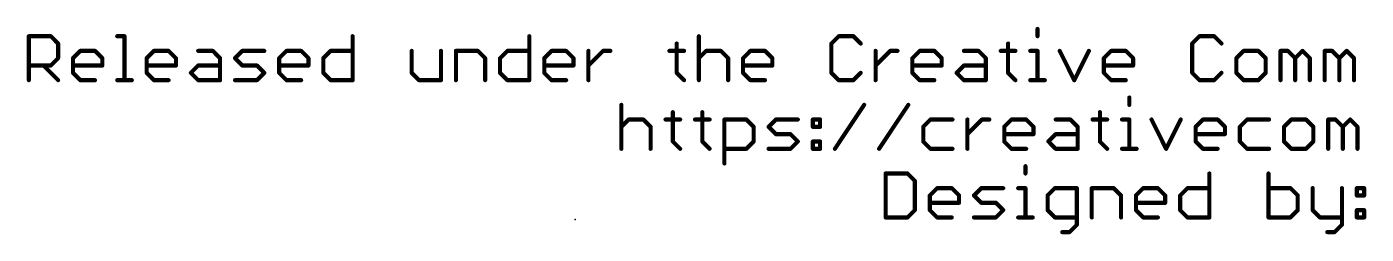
# Model space of a CAD drawing. Extents: x -9 to 98, y -32 to 31.
# Drawn here: x -8.89 to 40.75, y -32.29 to -24.62 of the extents above; entities that cross this region are included whole.
import ezdxf

# ---------------------------------------------------------------- set-up
doc = ezdxf.new("R2010")
doc.units = 0
doc.layers.add('23', color=53, linetype='CONTINUOUS')
doc.layers.add('51', color=53, linetype='CONTINUOUS')

msp = doc.modelspace()

# ---------------------------------------------------------------- linework, layer by layer
at = {"layer": '23'}
msp.add_point((11.43, -31.75), dxfattribs=at)
at = {"layer": '51', "const_width": 0.1524}
for points in [[(28.5662, -24.6956), (28.5662, -24.9668)], [(-8.8138, -26.5938), (-8.8138, -24.9668)], [(-8.8138, -24.9668), (-8.0003, -24.9668)], [(-8.0003, -24.9668), (-7.7291, -25.238)], [(-7.7291, -25.238), (-7.7291, -25.7803)], [(-5.5395, -24.9668), (-5.2683, -24.9668)], [(-5.2683, -24.9668), (-5.2683, -26.5938)], [(3.1852, -24.9668), (3.1852, -26.5938)], [(9.7339, -24.9668), (9.7339, -26.5938)], [(15.1961, -25.238), (15.1961, -26.3226)], [(16.0164, -24.9668), (16.0164, -26.5938)], [(21.199, -24.9668), (20.9279, -25.238)], [(20.9279, -25.238), (20.9279, -26.3226)], [(21.7414, -24.9668), (21.199, -24.9668)], [(22.0125, -25.238), (21.7414, -24.9668)], [(27.4748, -25.238), (27.4748, -26.3226)], [(34.5691, -24.9668), (34.298, -25.238)], [(34.298, -25.238), (34.298, -26.3226)], [(35.1115, -24.9668), (34.5691, -24.9668)], [(35.3826, -25.238), (35.1115, -24.9668)], [(-7.7291, -25.7803), (-8.0003, -26.0515)], [(-7.1766, -25.7803), (-6.9055, -25.5091)], [(-7.1766, -26.3226), (-7.1766, -25.7803)], [(-6.9055, -25.5091), (-6.3632, -25.5091)], [(-6.3632, -25.5091), (-6.092, -25.7803)], [(-6.092, -25.7803), (-6.092, -26.0515)], [(-4.4481, -25.7803), (-4.1769, -25.5091)], [(-4.4481, -26.3226), (-4.4481, -25.7803)], [(-4.1769, -25.5091), (-3.6346, -25.5091)], [(-3.6346, -25.5091), (-3.3634, -25.7803)], [(-3.3634, -25.7803), (-3.3634, -26.0515)], [(-2.5397, -25.5091), (-1.9974, -25.5091)], [(-1.9974, -25.5091), (-1.7262, -25.7803)], [(-1.7262, -25.7803), (-1.7262, -26.5938)], [(-1.1737, -25.7803), (-0.9026, -25.5091)], [(-0.9026, -26.0515), (-1.1737, -25.7803)], [(-0.9026, -25.5091), (-0.0891, -25.5091)], [(0.4634, -25.7803), (0.7346, -25.5091)], [(0.4634, -26.3226), (0.4634, -25.7803)], [(0.7346, -25.5091), (1.2769, -25.5091)], [(1.2769, -25.5091), (1.5481, -25.7803)], [(1.5481, -25.7803), (1.5481, -26.0515)], [(2.1006, -25.7803), (2.3717, -25.5091)], [(2.1006, -26.3226), (2.1006, -25.7803)], [(2.3717, -25.5091), (3.1852, -25.5091)], [(5.3749, -25.5091), (5.3749, -26.3226)], [(6.4595, -26.5938), (6.4595, -25.5091)], [(7.012, -26.5938), (7.012, -25.5091)], [(7.012, -25.5091), (7.8255, -25.5091)], [(7.8255, -25.5091), (8.0967, -25.7803)], [(8.0967, -25.7803), (8.0967, -26.5938)], [(8.6492, -25.7803), (8.9204, -25.5091)], [(8.6492, -26.3226), (8.6492, -25.7803)], [(8.9204, -25.5091), (9.7339, -25.5091)], [(10.2864, -25.7803), (10.5575, -25.5091)], [(10.2864, -26.3226), (10.2864, -25.7803)], [(10.5575, -25.5091), (11.0998, -25.5091)], [(11.0998, -25.5091), (11.371, -25.7803)], [(11.371, -25.7803), (11.371, -26.0515)], [(11.9235, -26.5938), (11.9235, -25.5091)], [(11.9235, -26.0515), (12.4658, -25.5091)], [(12.4658, -25.5091), (12.737, -25.5091)], [(14.925, -25.5091), (15.4673, -25.5091)], [(16.0164, -25.7803), (16.2876, -25.5091)], [(16.2876, -25.5091), (16.8299, -25.5091)], [(16.8299, -25.5091), (17.1011, -25.7803)], [(17.1011, -25.7803), (17.1011, -26.5938)], [(17.6536, -25.7803), (17.9247, -25.5091)], [(17.6536, -26.3226), (17.6536, -25.7803)], [(17.9247, -25.5091), (18.4671, -25.5091)], [(18.4671, -25.5091), (18.7382, -25.7803)], [(18.7382, -25.7803), (18.7382, -26.0515)], [(22.565, -26.5938), (22.565, -25.5091)], [(22.565, -26.0515), (23.1074, -25.5091)], [(23.1074, -25.5091), (23.3785, -25.5091)], [(23.9293, -25.7803), (24.2005, -25.5091)], [(23.9293, -26.3226), (23.9293, -25.7803)], [(24.2005, -25.5091), (24.7428, -25.5091)], [(24.7428, -25.5091), (25.014, -25.7803)], [(25.014, -25.7803), (25.014, -26.0515)], [(25.8376, -25.5091), (26.38, -25.5091)], [(26.38, -25.5091), (26.6511, -25.7803)], [(26.6511, -25.7803), (26.6511, -26.5938)], [(27.2036, -25.5091), (27.746, -25.5091)], [(28.2951, -25.5091), (28.5662, -25.5091)], [(28.5662, -25.5091), (28.5662, -26.5938)], [(29.3865, -25.5091), (29.9288, -26.5938)], [(29.9288, -26.5938), (30.4712, -25.5091)], [(31.0237, -25.7803), (31.2948, -25.5091)], [(31.0237, -26.3226), (31.0237, -25.7803)], [(31.2948, -25.5091), (31.8372, -25.5091)], [(31.8372, -25.5091), (32.1083, -25.7803)], [(32.1083, -25.7803), (32.1083, -26.0515)], [(36.2063, -25.5091), (35.9351, -25.7803)], [(35.9351, -25.7803), (35.9351, -26.3226)], [(36.7486, -25.5091), (36.2063, -25.5091)], [(37.0198, -25.7803), (36.7486, -25.5091)], [(37.0198, -26.3226), (37.0198, -25.7803)], [(37.5723, -26.5938), (37.5723, -25.5091)], [(37.5723, -25.5091), (37.8435, -25.5091)], [(37.8435, -25.5091), (38.1146, -25.7803)], [(38.1146, -25.7803), (38.3858, -25.5091)], [(38.1146, -25.7803), (38.1146, -26.5938)], [(38.3858, -25.5091), (38.657, -25.7803)], [(38.657, -25.7803), (38.657, -26.5938)], [(39.2095, -26.5938), (39.2095, -25.5091)], [(39.2095, -25.5091), (39.4806, -25.5091)], [(39.4806, -25.5091), (39.7518, -25.7803)], [(39.7518, -25.7803), (40.0229, -25.5091)], [(39.7518, -25.7803), (39.7518, -26.5938)], [(40.0229, -25.5091), (40.2941, -25.7803)], [(40.2941, -25.7803), (40.2941, -26.5938)], [(-8.0003, -26.0515), (-8.8138, -26.0515)], [(-8.2715, -26.0515), (-7.7291, -26.5938)], [(-6.092, -26.0515), (-7.1766, -26.0515)], [(-6.9055, -26.5938), (-7.1766, -26.3226)], [(-3.3634, -26.0515), (-4.4481, -26.0515)], [(-4.1769, -26.5938), (-4.4481, -26.3226)], [(-2.8109, -26.3226), (-2.5397, -26.0515)], [(-2.5397, -26.5938), (-2.8109, -26.3226)], [(-2.5397, -26.0515), (-1.7262, -26.0515)], [(-0.3602, -26.0515), (-0.9026, -26.0515)], [(-0.0891, -26.3226), (-0.3602, -26.0515)], [(-0.3602, -26.5938), (-0.0891, -26.3226)], [(1.5481, -26.0515), (0.4634, -26.0515)], [(0.7346, -26.5938), (0.4634, -26.3226)], [(2.3717, -26.5938), (2.1006, -26.3226)], [(5.3749, -26.3226), (5.6461, -26.5938)], [(8.9204, -26.5938), (8.6492, -26.3226)], [(11.371, -26.0515), (10.2864, -26.0515)], [(10.5575, -26.5938), (10.2864, -26.3226)], [(15.1961, -26.3226), (15.4673, -26.5938)], [(18.7382, -26.0515), (17.6536, -26.0515)], [(17.9247, -26.5938), (17.6536, -26.3226)], [(20.9279, -26.3226), (21.199, -26.5938)], [(21.7414, -26.5938), (22.0125, -26.3226)], [(25.014, -26.0515), (23.9293, -26.0515)], [(24.2005, -26.5938), (23.9293, -26.3226)], [(25.5665, -26.3226), (25.8376, -26.0515)], [(25.8376, -26.5938), (25.5665, -26.3226)], [(25.8376, -26.0515), (26.6511, -26.0515)], [(27.4748, -26.3226), (27.746, -26.5938)], [(32.1083, -26.0515), (31.0237, -26.0515)], [(31.2948, -26.5938), (31.0237, -26.3226)], [(34.298, -26.3226), (34.5691, -26.5938)], [(35.1115, -26.5938), (35.3826, -26.3226)], [(35.9351, -26.3226), (36.2063, -26.5938)], [(36.7486, -26.5938), (37.0198, -26.3226)], [(-6.3632, -26.5938), (-6.9055, -26.5938)], [(-5.5395, -26.5938), (-4.9972, -26.5938)], [(-3.6346, -26.5938), (-4.1769, -26.5938)], [(-1.7262, -26.5938), (-2.5397, -26.5938)], [(-1.1737, -26.5938), (-0.3602, -26.5938)], [(1.2769, -26.5938), (0.7346, -26.5938)], [(3.1852, -26.5938), (2.3717, -26.5938)], [(5.6461, -26.5938), (6.4595, -26.5938)], [(9.7339, -26.5938), (8.9204, -26.5938)], [(11.0998, -26.5938), (10.5575, -26.5938)], [(18.4671, -26.5938), (17.9247, -26.5938)], [(21.199, -26.5938), (21.7414, -26.5938)], [(24.7428, -26.5938), (24.2005, -26.5938)], [(26.6511, -26.5938), (25.8376, -26.5938)], [(28.2951, -26.5938), (28.8374, -26.5938)], [(31.8372, -26.5938), (31.2948, -26.5938)], [(34.5691, -26.5938), (35.1115, -26.5938)], [(36.2063, -26.5938), (36.7486, -26.5938)], [(31.969, -27.2356), (31.969, -27.5068)], [(13.1434, -27.5068), (13.1434, -29.1338)], [(15.0517, -27.778), (15.0517, -28.8626)], [(16.1431, -27.778), (16.1431, -28.8626)], [(21.0563, -29.1338), (22.1409, -27.5068)], [(22.6934, -29.1338), (23.7781, -27.5068)], [(30.8775, -27.778), (30.8775, -28.8626)], [(13.1434, -28.3203), (13.4145, -28.0491)], [(13.4145, -28.0491), (13.9569, -28.0491)], [(13.9569, -28.0491), (14.228, -28.3203)], [(14.228, -28.3203), (14.228, -29.1338)], [(14.7805, -28.0491), (15.3228, -28.0491)], [(15.872, -28.0491), (16.4143, -28.0491)], [(16.9634, -29.6761), (16.9634, -28.0491)], [(16.9634, -28.0491), (17.7769, -28.0491)], [(17.7769, -28.0491), (18.048, -28.3203)], [(18.048, -28.3203), (18.048, -28.8626)], [(18.6005, -28.3203), (18.8717, -28.0491)], [(18.8717, -28.5915), (18.6005, -28.3203)], [(18.8717, -28.0491), (19.6852, -28.0491)], [(20.2377, -28.0491), (20.5089, -28.0491)], [(20.2377, -28.3203), (20.2377, -28.0491)], [(20.5089, -28.3203), (20.2377, -28.3203)], [(20.5089, -28.0491), (20.5089, -28.3203)], [(24.6018, -28.0491), (24.3306, -28.3203)], [(24.3306, -28.3203), (24.3306, -28.8626)], [(25.4153, -28.0491), (24.6018, -28.0491)], [(25.9677, -29.1338), (25.9677, -28.0491)], [(25.9677, -28.5915), (26.5101, -28.0491)], [(26.5101, -28.0491), (26.7812, -28.0491)], [(27.332, -28.3203), (27.6032, -28.0491)], [(27.332, -28.8626), (27.332, -28.3203)], [(27.6032, -28.0491), (28.1455, -28.0491)], [(28.1455, -28.0491), (28.4167, -28.3203)], [(28.4167, -28.3203), (28.4167, -28.5915)], [(29.2404, -28.0491), (29.7827, -28.0491)], [(29.7827, -28.0491), (30.0539, -28.3203)], [(30.0539, -28.3203), (30.0539, -29.1338)], [(30.6064, -28.0491), (31.1487, -28.0491)], [(31.6978, -28.0491), (31.969, -28.0491)], [(31.969, -28.0491), (31.969, -29.1338)], [(32.7892, -28.0491), (33.3316, -29.1338)], [(33.3316, -29.1338), (33.8739, -28.0491)], [(34.4264, -28.3203), (34.6975, -28.0491)], [(34.4264, -28.8626), (34.4264, -28.3203)], [(34.6975, -28.0491), (35.2399, -28.0491)], [(35.2399, -28.0491), (35.511, -28.3203)], [(35.511, -28.3203), (35.511, -28.5915)], [(36.3347, -28.0491), (36.0635, -28.3203)], [(36.0635, -28.3203), (36.0635, -28.8626)], [(37.1482, -28.0491), (36.3347, -28.0491)], [(37.9719, -28.0491), (37.7007, -28.3203)], [(37.7007, -28.3203), (37.7007, -28.8626)], [(38.5142, -28.0491), (37.9719, -28.0491)], [(38.7854, -28.3203), (38.5142, -28.0491)], [(38.7854, -28.8626), (38.7854, -28.3203)], [(39.3379, -29.1338), (39.3379, -28.0491)], [(39.3379, -28.0491), (39.609, -28.0491)], [(39.609, -28.0491), (39.8802, -28.3203)], [(39.8802, -28.3203), (40.1514, -28.0491)], [(39.8802, -28.3203), (39.8802, -29.1338)], [(40.1514, -28.0491), (40.4225, -28.3203)], [(40.4225, -28.3203), (40.4225, -29.1338)], [(15.0517, -28.8626), (15.3228, -29.1338)], [(16.1431, -28.8626), (16.4143, -29.1338)], [(18.048, -28.8626), (17.7769, -29.1338)], [(19.414, -28.5915), (18.8717, -28.5915)], [(19.6852, -28.8626), (19.414, -28.5915)], [(19.414, -29.1338), (19.6852, -28.8626)], [(20.2377, -28.8626), (20.5089, -28.8626)], [(20.2377, -29.1338), (20.2377, -28.8626)], [(20.5089, -28.8626), (20.5089, -29.1338)], [(24.3306, -28.8626), (24.6018, -29.1338)], [(28.4167, -28.5915), (27.332, -28.5915)], [(27.6032, -29.1338), (27.332, -28.8626)], [(28.9692, -28.8626), (29.2404, -28.5915)], [(29.2404, -29.1338), (28.9692, -28.8626)], [(29.2404, -28.5915), (30.0539, -28.5915)], [(30.8775, -28.8626), (31.1487, -29.1338)], [(35.511, -28.5915), (34.4264, -28.5915)], [(34.6975, -29.1338), (34.4264, -28.8626)], [(36.0635, -28.8626), (36.3347, -29.1338)], [(37.7007, -28.8626), (37.9719, -29.1338)], [(38.5142, -29.1338), (38.7854, -28.8626)], [(17.7769, -29.1338), (16.9634, -29.1338)], [(18.6005, -29.1338), (19.414, -29.1338)], [(20.5089, -29.1338), (20.2377, -29.1338)], [(24.6018, -29.1338), (25.4153, -29.1338)], [(28.1455, -29.1338), (27.6032, -29.1338)], [(30.0539, -29.1338), (29.2404, -29.1338)], [(31.6978, -29.1338), (32.2401, -29.1338)], [(35.2399, -29.1338), (34.6975, -29.1338)], [(36.3347, -29.1338), (37.1482, -29.1338)], [(37.9719, -29.1338), (38.5142, -29.1338)], [(28.1188, -29.7756), (28.1188, -30.0468)], [(22.9362, -30.0468), (22.9362, -31.6738)], [(23.7497, -30.0468), (22.9362, -30.0468)], [(24.0209, -30.318), (23.7497, -30.0468)], [(24.0209, -31.4026), (24.0209, -30.318)], [(34.9352, -30.0468), (34.9352, -31.6738)], [(37.1249, -30.0468), (37.1249, -31.6738)], [(24.5734, -30.8603), (24.8445, -30.5891)], [(24.8445, -30.5891), (25.3869, -30.5891)], [(25.3869, -30.5891), (25.658, -30.8603)], [(26.2105, -30.8603), (26.4817, -30.5891)], [(26.4817, -30.5891), (27.2952, -30.5891)], [(27.8477, -30.5891), (28.1188, -30.5891)], [(28.1188, -30.5891), (28.1188, -31.6738)], [(29.2103, -30.5891), (28.9391, -30.8603)], [(30.0238, -30.5891), (29.2103, -30.5891)], [(30.0238, -31.945), (30.0238, -30.5891)], [(30.5763, -31.6738), (30.5763, -30.5891)], [(30.5763, -30.5891), (31.3898, -30.5891)], [(31.3898, -30.5891), (31.6609, -30.8603)], [(32.2134, -30.8603), (32.4846, -30.5891)], [(32.4846, -30.5891), (33.0269, -30.5891)], [(33.0269, -30.5891), (33.2981, -30.8603)], [(33.8506, -30.8603), (34.1217, -30.5891)], [(34.1217, -30.5891), (34.9352, -30.5891)], [(37.9384, -30.5891), (37.1249, -30.5891)], [(38.2095, -30.8603), (37.9384, -30.5891)], [(38.762, -30.5891), (38.762, -31.4026)], [(39.8467, -30.5891), (39.8467, -31.945)], [(40.3992, -30.5891), (40.6704, -30.5891)], [(40.3992, -30.8603), (40.3992, -30.5891)], [(40.6704, -30.5891), (40.6704, -30.8603)], [(24.5734, -31.4026), (24.5734, -30.8603)], [(25.658, -31.1315), (24.5734, -31.1315)], [(25.658, -30.8603), (25.658, -31.1315)], [(26.4817, -31.1315), (26.2105, -30.8603)], [(27.024, -31.1315), (26.4817, -31.1315)], [(27.2952, -31.4026), (27.024, -31.1315)], [(28.9391, -30.8603), (28.9391, -31.4026)], [(31.6609, -30.8603), (31.6609, -31.6738)], [(32.2134, -31.4026), (32.2134, -30.8603)], [(33.2981, -31.1315), (32.2134, -31.1315)], [(33.2981, -30.8603), (33.2981, -31.1315)], [(33.8506, -31.4026), (33.8506, -30.8603)], [(38.2095, -31.4026), (38.2095, -30.8603)], [(40.6704, -30.8603), (40.3992, -30.8603)], [(22.9362, -31.6738), (23.7497, -31.6738)], [(23.7497, -31.6738), (24.0209, -31.4026)], [(24.8445, -31.6738), (24.5734, -31.4026)], [(25.3869, -31.6738), (24.8445, -31.6738)], [(26.2105, -31.6738), (27.024, -31.6738)], [(27.024, -31.6738), (27.2952, -31.4026)], [(27.8477, -31.6738), (28.39, -31.6738)], [(28.9391, -31.4026), (29.2103, -31.6738)], [(29.2103, -31.6738), (30.0238, -31.6738)], [(32.4846, -31.6738), (32.2134, -31.4026)], [(33.0269, -31.6738), (32.4846, -31.6738)], [(34.1217, -31.6738), (33.8506, -31.4026)], [(34.9352, -31.6738), (34.1217, -31.6738)], [(37.1249, -31.6738), (37.9384, -31.6738)], [(37.9384, -31.6738), (38.2095, -31.4026)], [(38.762, -31.4026), (39.0332, -31.6738)], [(39.0332, -31.6738), (39.8467, -31.6738)], [(40.3992, -31.4026), (40.6704, -31.4026)], [(40.3992, -31.6738), (40.3992, -31.4026)], [(40.6704, -31.6738), (40.3992, -31.6738)], [(40.6704, -31.4026), (40.6704, -31.6738)], [(29.4814, -32.2161), (29.7526, -32.2161)], [(29.7526, -32.2161), (30.0238, -31.945)], [(39.5755, -32.2161), (39.3044, -32.2161)], [(39.8467, -31.945), (39.5755, -32.2161)]]:
    msp.add_lwpolyline(points, dxfattribs=at)
at = {"layer": '51', "const_width": 0.0762}
for points in [[(28.6043, -24.6956, 1), (28.5281, -24.6956)], [(-8.7757, -24.9668, 1), (-8.8519, -24.9668)], [(-8.8138, -24.9287, 1), (-8.8138, -25.0049)], [(-7.9734, -24.9399, 1), (-8.0272, -24.9938)], [(-8.0003, -25.0049, 1), (-8.0003, -24.9287)], [(-7.691, -25.238, 1), (-7.7672, -25.238)], [(-7.7561, -25.2649, 1), (-7.7022, -25.211)], [(-5.5395, -24.9287, 1), (-5.5395, -25.0049)], [(-5.2302, -24.9668, 1), (-5.3064, -24.9668)], [(-5.2683, -25.0049, 1), (-5.2683, -24.9287)], [(3.2233, -24.9668, 1), (3.1471, -24.9668)], [(9.772, -24.9668, 1), (9.6958, -24.9668)], [(15.2342, -25.238, 1), (15.158, -25.238)], [(16.0545, -24.9668, 1), (15.9783, -24.9668)], [(20.9009, -25.211, 1), (20.9548, -25.2649)], [(20.966, -25.238, 1), (20.8898, -25.238)], [(21.199, -24.9287, 1), (21.199, -25.0049)], [(21.226, -24.9938, 1), (21.1721, -24.9399)], [(21.7683, -24.9399, 1), (21.7144, -24.9938)], [(21.7414, -25.0049, 1), (21.7414, -24.9287)], [(21.9856, -25.2649, 1), (22.0395, -25.211)], [(27.5129, -25.238, 1), (27.4367, -25.238)], [(28.5281, -24.9668, 1), (28.6043, -24.9668)], [(34.271, -25.211, 1), (34.3249, -25.2649)], [(34.3361, -25.238, 1), (34.2599, -25.238)], [(34.5691, -24.9287, 1), (34.5691, -25.0049)], [(34.5961, -24.9938, 1), (34.5422, -24.9399)], [(35.1384, -24.9399, 1), (35.0845, -24.9938)], [(35.1115, -25.0049, 1), (35.1115, -24.9287)], [(35.3557, -25.2649, 1), (35.4096, -25.211)], [(-7.7672, -25.7803, 1), (-7.691, -25.7803)], [(-7.7022, -25.8072, 1), (-7.7561, -25.7534)], [(-7.1385, -25.7803, 1), (-7.2147, -25.7803)], [(-7.2036, -25.7534, 1), (-7.1497, -25.8072)], [(-6.9055, -25.471, 1), (-6.9055, -25.5472)], [(-6.8785, -25.5361, 1), (-6.9324, -25.4822)], [(-6.3362, -25.4822, 1), (-6.3901, -25.5361)], [(-6.3632, -25.5472, 1), (-6.3632, -25.471)], [(-6.0539, -25.7803, 1), (-6.1301, -25.7803)], [(-6.1189, -25.8072, 1), (-6.065, -25.7534)], [(-4.41, -25.7803, 1), (-4.4862, -25.7803)], [(-4.475, -25.7534, 1), (-4.4211, -25.8072)], [(-4.1769, -25.471, 1), (-4.1769, -25.5472)], [(-4.1499, -25.5361, 1), (-4.2038, -25.4822)], [(-3.6076, -25.4822, 1), (-3.6615, -25.5361)], [(-3.6346, -25.5472, 1), (-3.6346, -25.471)], [(-3.3253, -25.7803, 1), (-3.4015, -25.7803)], [(-3.3903, -25.8072, 1), (-3.3364, -25.7534)], [(-2.5397, -25.471, 1), (-2.5397, -25.5472)], [(-1.9705, -25.4822, 1), (-2.0243, -25.5361)], [(-1.9974, -25.5472, 1), (-1.9974, -25.471)], [(-1.6881, -25.7803, 1), (-1.7643, -25.7803)], [(-1.7532, -25.8072, 1), (-1.6993, -25.7534)], [(-1.1468, -25.7534, 1), (-1.2007, -25.8072)], [(-1.2007, -25.7534, 1), (-1.1468, -25.8072)], [(-0.9026, -25.471, 1), (-0.9026, -25.5472)], [(-0.8756, -25.5361, 1), (-0.9295, -25.4822)], [(-0.0891, -25.5472, 1), (-0.0891, -25.471)], [(0.5015, -25.7803, 1), (0.4253, -25.7803)], [(0.4365, -25.7534, 1), (0.4904, -25.8072)], [(0.7346, -25.471, 1), (0.7346, -25.5472)], [(0.7615, -25.5361, 1), (0.7076, -25.4822)], [(1.3039, -25.4822, 1), (1.25, -25.5361)], [(1.2769, -25.5472, 1), (1.2769, -25.471)], [(1.5862, -25.7803, 1), (1.51, -25.7803)], [(1.5211, -25.8072, 1), (1.575, -25.7534)], [(2.1387, -25.7803, 1), (2.0625, -25.7803)], [(2.0736, -25.7534, 1), (2.1275, -25.8072)], [(2.3717, -25.471, 1), (2.3717, -25.5472)], [(2.3987, -25.5361, 1), (2.3448, -25.4822)], [(3.1852, -25.5472, 1), (3.1852, -25.471)], [(5.413, -25.5091, 1), (5.3368, -25.5091)], [(6.4976, -25.5091, 1), (6.4214, -25.5091)], [(7.0501, -25.5091, 1), (6.9739, -25.5091)], [(7.012, -25.471, 1), (7.012, -25.5472)], [(7.8525, -25.4822, 1), (7.7986, -25.5361)], [(7.8255, -25.5472, 1), (7.8255, -25.471)], [(8.1348, -25.7803, 1), (8.0586, -25.7803)], [(8.0698, -25.8072, 1), (8.1236, -25.7534)], [(8.6873, -25.7803, 1), (8.6111, -25.7803)], [(8.6223, -25.7534, 1), (8.6761, -25.8072)], [(8.9204, -25.471, 1), (8.9204, -25.5472)], [(8.9473, -25.5361, 1), (8.8934, -25.4822)], [(9.7339, -25.5472, 1), (9.7339, -25.471)], [(10.3245, -25.7803, 1), (10.2483, -25.7803)], [(10.2594, -25.7534, 1), (10.3133, -25.8072)], [(10.5575, -25.471, 1), (10.5575, -25.5472)], [(10.5845, -25.5361, 1), (10.5306, -25.4822)], [(11.1268, -25.4822, 1), (11.0729, -25.5361)], [(11.0998, -25.5472, 1), (11.0998, -25.471)], [(11.4091, -25.7803, 1), (11.3329, -25.7803)], [(11.3441, -25.8072, 1), (11.398, -25.7534)], [(11.9616, -25.5091, 1), (11.8854, -25.5091)], [(12.4658, -25.471, 1), (12.4658, -25.5472)], [(12.4928, -25.5361, 1), (12.4389, -25.4822)], [(12.737, -25.5472, 1), (12.737, -25.471)], [(14.925, -25.471, 1), (14.925, -25.5472)], [(15.4673, -25.5472, 1), (15.4673, -25.471)], [(15.9895, -25.7534, 1), (16.0433, -25.8072)], [(16.2876, -25.471, 1), (16.2876, -25.5472)], [(16.3145, -25.5361, 1), (16.2606, -25.4822)], [(16.8568, -25.4822, 1), (16.803, -25.5361)], [(16.8299, -25.5472, 1), (16.8299, -25.471)], [(17.1392, -25.7803, 1), (17.063, -25.7803)], [(17.0741, -25.8072, 1), (17.128, -25.7534)], [(17.6917, -25.7803, 1), (17.6155, -25.7803)], [(17.6266, -25.7534, 1), (17.6805, -25.8072)], [(17.9247, -25.471, 1), (17.9247, -25.5472)], [(17.9517, -25.5361, 1), (17.8978, -25.4822)], [(18.494, -25.4822, 1), (18.4401, -25.5361)], [(18.4671, -25.5472, 1), (18.4671, -25.471)], [(18.7763, -25.7803, 1), (18.7001, -25.7803)], [(18.7113, -25.8072, 1), (18.7652, -25.7534)], [(22.6031, -25.5091, 1), (22.5269, -25.5091)], [(23.1074, -25.471, 1), (23.1074, -25.5472)], [(23.1343, -25.5361, 1), (23.0804, -25.4822)], [(23.3785, -25.5472, 1), (23.3785, -25.471)], [(23.9674, -25.7803, 1), (23.8912, -25.7803)], [(23.9024, -25.7534, 1), (23.9563, -25.8072)], [(24.2005, -25.471, 1), (24.2005, -25.5472)], [(24.2274, -25.5361, 1), (24.1735, -25.4822)], [(24.7698, -25.4822, 1), (24.7159, -25.5361)], [(24.7428, -25.5472, 1), (24.7428, -25.471)], [(25.0521, -25.7803, 1), (24.9759, -25.7803)], [(24.987, -25.8072, 1), (25.0409, -25.7534)], [(25.8376, -25.471, 1), (25.8376, -25.5472)], [(26.4069, -25.4822, 1), (26.353, -25.5361)], [(26.38, -25.5472, 1), (26.38, -25.471)], [(26.6892, -25.7803, 1), (26.613, -25.7803)], [(26.6242, -25.8072, 1), (26.6781, -25.7534)], [(27.2036, -25.471, 1), (27.2036, -25.5472)], [(27.746, -25.5472, 1), (27.746, -25.471)], [(28.2951, -25.471, 1), (28.2951, -25.5472)], [(28.6043, -25.5091, 1), (28.5281, -25.5091)], [(28.5662, -25.5472, 1), (28.5662, -25.471)], [(29.4206, -25.4921, 1), (29.3524, -25.5262)], [(30.5052, -25.5262, 1), (30.4371, -25.4921)], [(31.0618, -25.7803, 1), (30.9856, -25.7803)], [(30.9967, -25.7534, 1), (31.0506, -25.8072)], [(31.2948, -25.471, 1), (31.2948, -25.5472)], [(31.3218, -25.5361, 1), (31.2679, -25.4822)], [(31.8641, -25.4822, 1), (31.8102, -25.5361)], [(31.8372, -25.5472, 1), (31.8372, -25.471)], [(32.1464, -25.7803, 1), (32.0702, -25.7803)], [(32.0814, -25.8072, 1), (32.1353, -25.7534)], [(35.9732, -25.7803, 1), (35.897, -25.7803)], [(35.9082, -25.7534, 1), (35.9621, -25.8072)], [(36.2063, -25.471, 1), (36.2063, -25.5472)], [(36.2332, -25.5361, 1), (36.1794, -25.4822)], [(36.7756, -25.4822, 1), (36.7217, -25.5361)], [(36.7486, -25.5472, 1), (36.7486, -25.471)], [(37.0579, -25.7803, 1), (36.9817, -25.7803)], [(36.9929, -25.8072, 1), (37.0467, -25.7534)], [(37.6104, -25.5091, 1), (37.5342, -25.5091)], [(37.5723, -25.471, 1), (37.5723, -25.5472)], [(37.8704, -25.4822, 1), (37.8165, -25.5361)], [(37.8435, -25.5472, 1), (37.8435, -25.471)], [(38.1527, -25.7803, 1), (38.0765, -25.7803)], [(38.0877, -25.7534, 1), (38.1416, -25.8072)], [(38.0877, -25.8072, 1), (38.1416, -25.7534)], [(38.4127, -25.4822, 1), (38.3588, -25.5361)], [(38.4127, -25.5361, 1), (38.3588, -25.4822)], [(38.6951, -25.7803, 1), (38.6189, -25.7803)], [(38.63, -25.8072, 1), (38.6839, -25.7534)], [(39.2476, -25.5091, 1), (39.1714, -25.5091)], [(39.2095, -25.471, 1), (39.2095, -25.5472)], [(39.5076, -25.4822, 1), (39.4537, -25.5361)], [(39.4806, -25.5472, 1), (39.4806, -25.471)], [(39.7899, -25.7803, 1), (39.7137, -25.7803)], [(39.7248, -25.7534, 1), (39.7787, -25.8072)], [(39.7248, -25.8072, 1), (39.7787, -25.7534)], [(40.0499, -25.4822, 1), (39.996, -25.5361)], [(40.0499, -25.5361, 1), (39.996, -25.4822)], [(40.3322, -25.7803, 1), (40.256, -25.7803)], [(40.2672, -25.8072, 1), (40.3211, -25.7534)], [(-8.8138, -26.0134, 1), (-8.8138, -26.0896)], [(-8.2445, -26.0245, 1), (-8.2984, -26.0784)], [(-8.0272, -26.0245, 1), (-7.9734, -26.0784)], [(-8.0003, -26.0896, 1), (-8.0003, -26.0134)], [(-7.1497, -26.2957, 1), (-7.2036, -26.3496)], [(-7.1766, -26.0134, 1), (-7.1766, -26.0896)], [(-7.2147, -26.3226, 1), (-7.1385, -26.3226)], [(-6.1301, -26.0515, 1), (-6.0539, -26.0515)], [(-6.092, -26.0896, 1), (-6.092, -26.0134)], [(-4.4481, -26.0134, 1), (-4.4481, -26.0896)], [(-4.4211, -26.2957, 1), (-4.475, -26.3496)], [(-4.4862, -26.3226, 1), (-4.41, -26.3226)], [(-3.4015, -26.0515, 1), (-3.3253, -26.0515)], [(-3.3634, -26.0896, 1), (-3.3634, -26.0134)], [(-2.784, -26.2957, 1), (-2.8378, -26.3496)], [(-2.8378, -26.2957, 1), (-2.784, -26.3496)], [(-2.5397, -26.0134, 1), (-2.5397, -26.0896)], [(-2.5128, -26.0784, 1), (-2.5667, -26.0245)], [(-1.7262, -26.0896, 1), (-1.7262, -26.0134)], [(-0.9026, -26.0134, 1), (-0.9026, -26.0896)], [(-0.9295, -26.0784, 1), (-0.8756, -26.0245)], [(-0.3333, -26.0245, 1), (-0.3872, -26.0784)], [(-0.3602, -26.0896, 1), (-0.3602, -26.0134)], [(-0.0621, -26.3496, 1), (-0.116, -26.2957)], [(-0.116, -26.3496, 1), (-0.0621, -26.2957)], [(0.4634, -26.0134, 1), (0.4634, -26.0896)], [(0.4904, -26.2957, 1), (0.4365, -26.3496)], [(0.4253, -26.3226, 1), (0.5015, -26.3226)], [(1.51, -26.0515, 1), (1.5862, -26.0515)], [(1.5481, -26.0896, 1), (1.5481, -26.0134)], [(2.1275, -26.2957, 1), (2.0736, -26.3496)], [(2.0625, -26.3226, 1), (2.1387, -26.3226)], [(5.4018, -26.2957, 1), (5.3479, -26.3496)], [(5.3368, -26.3226, 1), (5.413, -26.3226)], [(8.6761, -26.2957, 1), (8.6223, -26.3496)], [(8.6111, -26.3226, 1), (8.6873, -26.3226)], [(10.3133, -26.2957, 1), (10.2594, -26.3496)], [(10.2864, -26.0134, 1), (10.2864, -26.0896)], [(10.2483, -26.3226, 1), (10.3245, -26.3226)], [(11.3329, -26.0515, 1), (11.4091, -26.0515)], [(11.371, -26.0896, 1), (11.371, -26.0134)], [(11.8966, -26.0245, 1), (11.9505, -26.0784)], [(15.2231, -26.2957, 1), (15.1692, -26.3496)], [(15.158, -26.3226, 1), (15.2342, -26.3226)], [(17.6805, -26.2957, 1), (17.6266, -26.3496)], [(17.6536, -26.0134, 1), (17.6536, -26.0896)], [(17.6155, -26.3226, 1), (17.6917, -26.3226)], [(18.7001, -26.0515, 1), (18.7763, -26.0515)], [(18.7382, -26.0896, 1), (18.7382, -26.0134)], [(20.9548, -26.2957, 1), (20.9009, -26.3496)], [(20.8898, -26.3226, 1), (20.966, -26.3226)], [(22.0395, -26.3496, 1), (21.9856, -26.2957)], [(22.5381, -26.0245, 1), (22.592, -26.0784)], [(23.9293, -26.0134, 1), (23.9293, -26.0896)], [(23.9563, -26.2957, 1), (23.9024, -26.3496)], [(23.8912, -26.3226, 1), (23.9674, -26.3226)], [(24.9759, -26.0515, 1), (25.0521, -26.0515)], [(25.014, -26.0896, 1), (25.014, -26.0134)], [(25.5934, -26.2957, 1), (25.5395, -26.3496)], [(25.5395, -26.2957, 1), (25.5934, -26.3496)], [(25.8376, -26.0134, 1), (25.8376, -26.0896)], [(25.8646, -26.0784, 1), (25.8107, -26.0245)], [(26.6511, -26.0896, 1), (26.6511, -26.0134)], [(27.5017, -26.2957, 1), (27.4479, -26.3496)], [(27.4367, -26.3226, 1), (27.5129, -26.3226)], [(31.0506, -26.2957, 1), (30.9967, -26.3496)], [(31.0237, -26.0134, 1), (31.0237, -26.0896)], [(30.9856, -26.3226, 1), (31.0618, -26.3226)], [(32.0702, -26.0515, 1), (32.1464, -26.0515)], [(32.1083, -26.0896, 1), (32.1083, -26.0134)], [(34.3249, -26.2957, 1), (34.271, -26.3496)], [(34.2599, -26.3226, 1), (34.3361, -26.3226)], [(35.4096, -26.3496, 1), (35.3557, -26.2957)], [(35.9621, -26.2957, 1), (35.9082, -26.3496)], [(35.897, -26.3226, 1), (35.9732, -26.3226)], [(36.9817, -26.3226, 1), (37.0579, -26.3226)], [(37.0467, -26.3496, 1), (36.9929, -26.2957)], [(-8.8519, -26.5938, 1), (-8.7757, -26.5938)], [(-7.7561, -26.6207, 1), (-7.7022, -26.5669)], [(-6.9055, -26.5557, 1), (-6.9055, -26.6319)], [(-6.9324, -26.6207, 1), (-6.8785, -26.5669)], [(-6.3632, -26.6319, 1), (-6.3632, -26.5557)], [(-5.5395, -26.5557, 1), (-5.5395, -26.6319)], [(-5.3064, -26.5938, 1), (-5.2302, -26.5938)], [(-4.9972, -26.6319, 1), (-4.9972, -26.5557)], [(-4.1769, -26.5557, 1), (-4.1769, -26.6319)], [(-4.2038, -26.6207, 1), (-4.1499, -26.5669)], [(-3.6346, -26.6319, 1), (-3.6346, -26.5557)], [(-2.5397, -26.5557, 1), (-2.5397, -26.6319)], [(-2.5667, -26.6207, 1), (-2.5128, -26.5669)], [(-1.7643, -26.5938, 1), (-1.6881, -26.5938)], [(-1.7262, -26.6319, 1), (-1.7262, -26.5557)], [(-1.1737, -26.5557, 1), (-1.1737, -26.6319)], [(-0.3872, -26.5669, 1), (-0.3333, -26.6207)], [(-0.3602, -26.6319, 1), (-0.3602, -26.5557)], [(0.7346, -26.5557, 1), (0.7346, -26.6319)], [(0.7076, -26.6207, 1), (0.7615, -26.5669)], [(1.2769, -26.6319, 1), (1.2769, -26.5557)], [(2.3717, -26.5557, 1), (2.3717, -26.6319)], [(2.3448, -26.6207, 1), (2.3987, -26.5669)], [(3.1471, -26.5938, 1), (3.2233, -26.5938)], [(3.1852, -26.6319, 1), (3.1852, -26.5557)], [(5.6461, -26.5557, 1), (5.6461, -26.6319)], [(5.6191, -26.6207, 1), (5.673, -26.5669)], [(6.4214, -26.5938, 1), (6.4976, -26.5938)], [(6.4595, -26.6319, 1), (6.4595, -26.5557)], [(6.9739, -26.5938, 1), (7.0501, -26.5938)], [(8.0586, -26.5938, 1), (8.1348, -26.5938)], [(8.9204, -26.5557, 1), (8.9204, -26.6319)], [(8.8934, -26.6207, 1), (8.9473, -26.5669)], [(9.6958, -26.5938, 1), (9.772, -26.5938)], [(9.7339, -26.6319, 1), (9.7339, -26.5557)], [(10.5575, -26.5557, 1), (10.5575, -26.6319)], [(10.5306, -26.6207, 1), (10.5845, -26.5669)], [(11.0998, -26.6319, 1), (11.0998, -26.5557)], [(11.8854, -26.5938, 1), (11.9616, -26.5938)], [(15.4404, -26.6207, 1), (15.4942, -26.5669)], [(15.9783, -26.5938, 1), (16.0545, -26.5938)], [(17.063, -26.5938, 1), (17.1392, -26.5938)], [(17.9247, -26.5557, 1), (17.9247, -26.6319)], [(17.8978, -26.6207, 1), (17.9517, -26.5669)], [(18.4671, -26.6319, 1), (18.4671, -26.5557)], [(21.199, -26.5557, 1), (21.199, -26.6319)], [(21.1721, -26.6207, 1), (21.226, -26.5669)], [(21.7144, -26.5669, 1), (21.7683, -26.6207)], [(21.7414, -26.6319, 1), (21.7414, -26.5557)], [(22.5269, -26.5938, 1), (22.6031, -26.5938)], [(24.2005, -26.5557, 1), (24.2005, -26.6319)], [(24.1735, -26.6207, 1), (24.2274, -26.5669)], [(24.7428, -26.6319, 1), (24.7428, -26.5557)], [(25.8376, -26.5557, 1), (25.8376, -26.6319)], [(25.8107, -26.6207, 1), (25.8646, -26.5669)], [(26.613, -26.5938, 1), (26.6892, -26.5938)], [(26.6511, -26.6319, 1), (26.6511, -26.5557)], [(27.719, -26.6207, 1), (27.7729, -26.5669)], [(28.2951, -26.5557, 1), (28.2951, -26.6319)], [(28.5281, -26.5938, 1), (28.6043, -26.5938)], [(28.8374, -26.6319, 1), (28.8374, -26.5557)], [(29.8948, -26.5768, 1), (29.9629, -26.6108)], [(29.8948, -26.6108, 1), (29.9629, -26.5768)], [(31.2948, -26.5557, 1), (31.2948, -26.6319)], [(31.2679, -26.6207, 1), (31.3218, -26.5669)], [(31.8372, -26.6319, 1), (31.8372, -26.5557)], [(34.5691, -26.5557, 1), (34.5691, -26.6319)], [(34.5422, -26.6207, 1), (34.5961, -26.5669)], [(35.0845, -26.5669, 1), (35.1384, -26.6207)], [(35.1115, -26.6319, 1), (35.1115, -26.5557)], [(36.2063, -26.5557, 1), (36.2063, -26.6319)], [(36.1794, -26.6207, 1), (36.2332, -26.5669)], [(36.7217, -26.5669, 1), (36.7756, -26.6207)], [(36.7486, -26.6319, 1), (36.7486, -26.5557)], [(37.5342, -26.5938, 1), (37.6104, -26.5938)], [(38.0765, -26.5938, 1), (38.1527, -26.5938)], [(38.6189, -26.5938, 1), (38.6951, -26.5938)], [(39.1714, -26.5938, 1), (39.2476, -26.5938)], [(39.7137, -26.5938, 1), (39.7899, -26.5938)], [(40.256, -26.5938, 1), (40.3322, -26.5938)], [(32.0071, -27.2356, 1), (31.9309, -27.2356)], [(13.1815, -27.5068, 1), (13.1053, -27.5068)], [(15.0898, -27.778, 1), (15.0136, -27.778)], [(16.1812, -27.778, 1), (16.105, -27.778)], [(22.1726, -27.5279, 1), (22.1092, -27.4857)], [(23.8098, -27.5279, 1), (23.7464, -27.4857)], [(30.9156, -27.778, 1), (30.8394, -27.778)], [(31.9309, -27.5068, 1), (32.0071, -27.5068)], [(13.1164, -28.2934, 1), (13.1703, -28.3472)], [(13.4145, -28.011, 1), (13.4145, -28.0872)], [(13.4415, -28.0761, 1), (13.3876, -28.0222)], [(13.9838, -28.0222, 1), (13.9299, -28.0761)], [(13.9569, -28.0872, 1), (13.9569, -28.011)], [(14.2661, -28.3203, 1), (14.1899, -28.3203)], [(14.2011, -28.3472, 1), (14.255, -28.2934)], [(14.7805, -28.011, 1), (14.7805, -28.0872)], [(15.3228, -28.0872, 1), (15.3228, -28.011)], [(15.872, -28.011, 1), (15.872, -28.0872)], [(16.4143, -28.0872, 1), (16.4143, -28.011)], [(17.0015, -28.0491, 1), (16.9253, -28.0491)], [(16.9634, -28.011, 1), (16.9634, -28.0872)], [(17.8038, -28.0222, 1), (17.7499, -28.0761)], [(17.7769, -28.0872, 1), (17.7769, -28.011)], [(18.0861, -28.3203, 1), (18.0099, -28.3203)], [(18.0211, -28.3472, 1), (18.075, -28.2934)], [(18.6275, -28.2934, 1), (18.5736, -28.3472)], [(18.5736, -28.2934, 1), (18.6275, -28.3472)], [(18.8717, -28.011, 1), (18.8717, -28.0872)], [(18.8986, -28.0761, 1), (18.8448, -28.0222)], [(19.6852, -28.0872, 1), (19.6852, -28.011)], [(20.2377, -28.011, 1), (20.2377, -28.0872)], [(20.2758, -28.0491, 1), (20.1996, -28.0491)], [(20.2377, -28.2822, 1), (20.2377, -28.3584)], [(20.1996, -28.3203, 1), (20.2758, -28.3203)], [(20.547, -28.0491, 1), (20.4708, -28.0491)], [(20.4708, -28.3203, 1), (20.547, -28.3203)], [(20.5089, -28.0872, 1), (20.5089, -28.011)], [(20.5089, -28.3584, 1), (20.5089, -28.2822)], [(24.3687, -28.3203, 1), (24.2925, -28.3203)], [(24.3036, -28.2934, 1), (24.3575, -28.3472)], [(24.6018, -28.011, 1), (24.6018, -28.0872)], [(24.6287, -28.0761, 1), (24.5748, -28.0222)], [(25.4153, -28.0872, 1), (25.4153, -28.011)], [(26.0058, -28.0491, 1), (25.9296, -28.0491)], [(26.5101, -28.011, 1), (26.5101, -28.0872)], [(26.537, -28.0761, 1), (26.4831, -28.0222)], [(26.7812, -28.0872, 1), (26.7812, -28.011)], [(27.3701, -28.3203, 1), (27.2939, -28.3203)], [(27.3051, -28.2934, 1), (27.359, -28.3472)], [(27.6032, -28.011, 1), (27.6032, -28.0872)], [(27.6301, -28.0761, 1), (27.5763, -28.0222)], [(28.1725, -28.0222, 1), (28.1186, -28.0761)], [(28.1455, -28.0872, 1), (28.1455, -28.011)], [(28.4548, -28.3203, 1), (28.3786, -28.3203)], [(28.3898, -28.3472, 1), (28.4436, -28.2934)], [(29.2404, -28.011, 1), (29.2404, -28.0872)], [(29.8096, -28.0222, 1), (29.7558, -28.0761)], [(29.7827, -28.0872, 1), (29.7827, -28.011)], [(30.092, -28.3203, 1), (30.0158, -28.3203)], [(30.0269, -28.3472, 1), (30.0808, -28.2934)], [(30.6064, -28.011, 1), (30.6064, -28.0872)], [(31.1487, -28.0872, 1), (31.1487, -28.011)], [(31.6978, -28.011, 1), (31.6978, -28.0872)], [(32.0071, -28.0491, 1), (31.9309, -28.0491)], [(31.969, -28.0872, 1), (31.969, -28.011)], [(32.8233, -28.0321, 1), (32.7552, -28.0662)], [(33.908, -28.0662, 1), (33.8398, -28.0321)], [(34.4645, -28.3203, 1), (34.3883, -28.3203)], [(34.3994, -28.2934, 1), (34.4533, -28.3472)], [(34.6975, -28.011, 1), (34.6975, -28.0872)], [(34.7245, -28.0761, 1), (34.6706, -28.0222)], [(35.2668, -28.0222, 1), (35.2129, -28.0761)], [(35.2399, -28.0872, 1), (35.2399, -28.011)], [(35.5491, -28.3203, 1), (35.4729, -28.3203)], [(35.4841, -28.3472, 1), (35.538, -28.2934)], [(36.1016, -28.3203, 1), (36.0254, -28.3203)], [(36.0366, -28.2934, 1), (36.0905, -28.3472)], [(36.3347, -28.011, 1), (36.3347, -28.0872)], [(36.3616, -28.0761, 1), (36.3078, -28.0222)], [(37.1482, -28.0872, 1), (37.1482, -28.011)], [(37.7388, -28.3203, 1), (37.6626, -28.3203)], [(37.6738, -28.2934, 1), (37.7276, -28.3472)], [(37.9719, -28.011, 1), (37.9719, -28.0872)], [(37.9988, -28.0761, 1), (37.9449, -28.0222)], [(38.5411, -28.0222, 1), (38.4873, -28.0761)], [(38.5142, -28.0872, 1), (38.5142, -28.011)], [(38.8235, -28.3203, 1), (38.7473, -28.3203)], [(38.7584, -28.3472, 1), (38.8123, -28.2934)], [(39.376, -28.0491, 1), (39.2998, -28.0491)], [(39.3379, -28.011, 1), (39.3379, -28.0872)], [(39.636, -28.0222, 1), (39.5821, -28.0761)], [(39.609, -28.0872, 1), (39.609, -28.011)], [(39.9183, -28.3203, 1), (39.8421, -28.3203)], [(39.8532, -28.2934, 1), (39.9071, -28.3472)], [(39.8532, -28.3472, 1), (39.9071, -28.2934)], [(40.1783, -28.0222, 1), (40.1244, -28.0761)], [(40.1783, -28.0761, 1), (40.1244, -28.0222)], [(40.4606, -28.3203, 1), (40.3844, -28.3203)], [(40.3956, -28.3472, 1), (40.4495, -28.2934)], [(15.0786, -28.8357, 1), (15.0247, -28.8896)], [(16.1701, -28.8357, 1), (16.1162, -28.8896)], [(18.075, -28.8896, 1), (18.0211, -28.8357)], [(18.8717, -28.5534, 1), (18.8717, -28.6296)], [(18.8448, -28.6184, 1), (18.8986, -28.5645)], [(19.441, -28.5645, 1), (19.3871, -28.6184)], [(19.414, -28.6296, 1), (19.414, -28.5534)], [(19.7121, -28.8896, 1), (19.6583, -28.8357)], [(20.2377, -28.8245, 1), (20.2377, -28.9007)], [(20.2758, -28.8626, 1), (20.1996, -28.8626)], [(20.547, -28.8626, 1), (20.4708, -28.8626)], [(20.5089, -28.9007, 1), (20.5089, -28.8245)], [(24.3575, -28.8357, 1), (24.3036, -28.8896)], [(25.9408, -28.5645, 1), (25.9947, -28.6184)], [(27.332, -28.5534, 1), (27.332, -28.6296)], [(27.359, -28.8357, 1), (27.3051, -28.8896)], [(28.3786, -28.5915, 1), (28.4548, -28.5915)], [(28.4167, -28.6296, 1), (28.4167, -28.5534)], [(28.9961, -28.8357, 1), (28.9423, -28.8896)], [(29.2404, -28.5534, 1), (29.2404, -28.6296)], [(29.2673, -28.6184, 1), (29.2134, -28.5645)], [(30.0539, -28.6296, 1), (30.0539, -28.5534)], [(30.9045, -28.8357, 1), (30.8506, -28.8896)], [(34.4533, -28.8357, 1), (34.3994, -28.8896)], [(34.4264, -28.5534, 1), (34.4264, -28.6296)], [(35.4729, -28.5915, 1), (35.5491, -28.5915)], [(35.511, -28.6296, 1), (35.511, -28.5534)], [(36.0905, -28.8357, 1), (36.0366, -28.8896)], [(37.7276, -28.8357, 1), (37.6738, -28.8896)], [(38.8123, -28.8896, 1), (38.7584, -28.8357)], [(13.1053, -29.1338, 1), (13.1815, -29.1338)], [(14.1899, -29.1338, 1), (14.2661, -29.1338)], [(15.0136, -28.8626, 1), (15.0898, -28.8626)], [(15.2959, -29.1607, 1), (15.3498, -29.1069)], [(16.105, -28.8626, 1), (16.1812, -28.8626)], [(16.3873, -29.1607, 1), (16.4412, -29.1069)], [(16.9634, -29.0957, 1), (16.9634, -29.1719)], [(17.7499, -29.1069, 1), (17.8038, -29.1607)], [(17.7769, -29.1719, 1), (17.7769, -29.0957)], [(18.0099, -28.8626, 1), (18.0861, -28.8626)], [(18.6005, -29.0957, 1), (18.6005, -29.1719)], [(19.3871, -29.1069, 1), (19.441, -29.1607)], [(19.414, -29.1719, 1), (19.414, -29.0957)], [(19.6583, -28.8896, 1), (19.7121, -28.8357)], [(20.2377, -29.0957, 1), (20.2377, -29.1719)], [(20.1996, -29.1338, 1), (20.2758, -29.1338)], [(20.4708, -29.1338, 1), (20.547, -29.1338)], [(20.5089, -29.1719, 1), (20.5089, -29.0957)], [(21.0246, -29.1127, 1), (21.088, -29.1549)], [(22.6617, -29.1127, 1), (22.7251, -29.1549)], [(24.2925, -28.8626, 1), (24.3687, -28.8626)], [(24.6018, -29.0957, 1), (24.6018, -29.1719)], [(24.5748, -29.1607, 1), (24.6287, -29.1069)], [(25.4153, -29.1719, 1), (25.4153, -29.0957)], [(25.9296, -29.1338, 1), (26.0058, -29.1338)], [(27.2939, -28.8626, 1), (27.3701, -28.8626)], [(27.6032, -29.0957, 1), (27.6032, -29.1719)], [(27.5763, -29.1607, 1), (27.6301, -29.1069)], [(28.1455, -29.1719, 1), (28.1455, -29.0957)], [(28.9423, -28.8357, 1), (28.9961, -28.8896)], [(29.2404, -29.0957, 1), (29.2404, -29.1719)], [(29.2134, -29.1607, 1), (29.2673, -29.1069)], [(30.0158, -29.1338, 1), (30.092, -29.1338)], [(30.0539, -29.1719, 1), (30.0539, -29.0957)], [(30.8394, -28.8626, 1), (30.9156, -28.8626)], [(31.1217, -29.1607, 1), (31.1756, -29.1069)], [(31.6978, -29.0957, 1), (31.6978, -29.1719)], [(31.9309, -29.1338, 1), (32.0071, -29.1338)], [(32.2401, -29.1719, 1), (32.2401, -29.0957)], [(33.2975, -29.1168, 1), (33.3656, -29.1508)], [(33.2975, -29.1508, 1), (33.3656, -29.1168)], [(34.3883, -28.8626, 1), (34.4645, -28.8626)], [(34.6975, -29.0957, 1), (34.6975, -29.1719)], [(34.6706, -29.1607, 1), (34.7245, -29.1069)], [(35.2399, -29.1719, 1), (35.2399, -29.0957)], [(36.0254, -28.8626, 1), (36.1016, -28.8626)], [(36.3347, -29.0957, 1), (36.3347, -29.1719)], [(36.3078, -29.1607, 1), (36.3616, -29.1069)], [(37.1482, -29.1719, 1), (37.1482, -29.0957)], [(37.6626, -28.8626, 1), (37.7388, -28.8626)], [(37.9719, -29.0957, 1), (37.9719, -29.1719)], [(37.9449, -29.1607, 1), (37.9988, -29.1069)], [(38.4873, -29.1069, 1), (38.5411, -29.1607)], [(38.5142, -29.1719, 1), (38.5142, -29.0957)], [(38.7473, -28.8626, 1), (38.8235, -28.8626)], [(39.2998, -29.1338, 1), (39.376, -29.1338)], [(39.8421, -29.1338, 1), (39.9183, -29.1338)], [(40.3844, -29.1338, 1), (40.4606, -29.1338)], [(16.9253, -29.6761, 1), (17.0015, -29.6761)], [(28.1569, -29.7756, 1), (28.0807, -29.7756)], [(22.9743, -30.0468, 1), (22.8981, -30.0468)], [(22.9362, -30.0087, 1), (22.9362, -30.0849)], [(23.7766, -30.0199, 1), (23.7228, -30.0738)], [(23.7497, -30.0849, 1), (23.7497, -30.0087)], [(24.059, -30.318, 1), (23.9828, -30.318)], [(23.9939, -30.3449, 1), (24.0478, -30.291)], [(28.0807, -30.0468, 1), (28.1569, -30.0468)], [(34.9733, -30.0468, 1), (34.8971, -30.0468)], [(37.163, -30.0468, 1), (37.0868, -30.0468)], [(24.8445, -30.551, 1), (24.8445, -30.6272)], [(24.8715, -30.6161, 1), (24.8176, -30.5622)], [(25.4138, -30.5622, 1), (25.3599, -30.6161)], [(25.3869, -30.6272, 1), (25.3869, -30.551)], [(26.4817, -30.551, 1), (26.4817, -30.6272)], [(26.5086, -30.6161, 1), (26.4547, -30.5622)], [(27.2952, -30.6272, 1), (27.2952, -30.551)], [(27.8477, -30.551, 1), (27.8477, -30.6272)], [(28.1569, -30.5891, 1), (28.0807, -30.5891)], [(28.1188, -30.6272, 1), (28.1188, -30.551)], [(29.2103, -30.551, 1), (29.2103, -30.6272)], [(29.2372, -30.6161, 1), (29.1833, -30.5622)], [(30.0619, -30.5891, 1), (29.9857, -30.5891)], [(30.0238, -30.6272, 1), (30.0238, -30.551)], [(30.6144, -30.5891, 1), (30.5382, -30.5891)], [(30.5763, -30.551, 1), (30.5763, -30.6272)], [(31.4167, -30.5622, 1), (31.3628, -30.6161)], [(31.3898, -30.6272, 1), (31.3898, -30.551)], [(32.4846, -30.551, 1), (32.4846, -30.6272)], [(32.5115, -30.6161, 1), (32.4576, -30.5622)], [(33.0539, -30.5622, 1), (33, -30.6161)], [(33.0269, -30.6272, 1), (33.0269, -30.551)], [(34.1217, -30.551, 1), (34.1217, -30.6272)], [(34.1487, -30.6161, 1), (34.0948, -30.5622)], [(34.9352, -30.6272, 1), (34.9352, -30.551)], [(37.1249, -30.551, 1), (37.1249, -30.6272)], [(37.9653, -30.5622, 1), (37.9114, -30.6161)], [(37.9384, -30.6272, 1), (37.9384, -30.551)], [(38.8001, -30.5891, 1), (38.7239, -30.5891)], [(39.8848, -30.5891, 1), (39.8086, -30.5891)], [(40.3992, -30.551, 1), (40.3992, -30.6272)], [(40.4373, -30.5891, 1), (40.3611, -30.5891)], [(40.7085, -30.5891, 1), (40.6323, -30.5891)], [(40.6704, -30.6272, 1), (40.6704, -30.551)], [(24.6115, -30.8603, 1), (24.5353, -30.8603)], [(24.5464, -30.8334, 1), (24.6003, -30.8872)], [(24.5734, -31.0934, 1), (24.5734, -31.1696)], [(25.6961, -30.8603, 1), (25.6199, -30.8603)], [(25.6199, -31.1315, 1), (25.6961, -31.1315)], [(25.6311, -30.8872, 1), (25.685, -30.8334)], [(25.658, -31.1696, 1), (25.658, -31.0934)], [(26.2375, -30.8334, 1), (26.1836, -30.8872)], [(26.1836, -30.8334, 1), (26.2375, -30.8872)], [(26.4817, -31.0934, 1), (26.4817, -31.1696)], [(26.4547, -31.1584, 1), (26.5086, -31.1045)], [(27.0509, -31.1045, 1), (26.9971, -31.1584)], [(27.024, -31.1696, 1), (27.024, -31.0934)], [(28.9772, -30.8603, 1), (28.901, -30.8603)], [(28.9122, -30.8334, 1), (28.966, -30.8872)], [(31.699, -30.8603, 1), (31.6228, -30.8603)], [(31.634, -30.8872, 1), (31.6879, -30.8334)], [(32.2515, -30.8603, 1), (32.1753, -30.8603)], [(32.2134, -31.0934, 1), (32.2134, -31.1696)], [(32.1865, -30.8334, 1), (32.2404, -30.8872)], [(33.3362, -30.8603, 1), (33.26, -30.8603)], [(33.26, -31.1315, 1), (33.3362, -31.1315)], [(33.2711, -30.8872, 1), (33.325, -30.8334)], [(33.2981, -31.1696, 1), (33.2981, -31.0934)], [(33.8887, -30.8603, 1), (33.8125, -30.8603)], [(33.8236, -30.8334, 1), (33.8775, -30.8872)], [(38.2476, -30.8603, 1), (38.1714, -30.8603)], [(38.1826, -30.8872, 1), (38.2365, -30.8334)], [(40.3992, -30.8222, 1), (40.3992, -30.8984)], [(40.3611, -30.8603, 1), (40.4373, -30.8603)], [(40.6323, -30.8603, 1), (40.7085, -30.8603)], [(40.6704, -30.8984, 1), (40.6704, -30.8222)], [(22.9362, -31.6357, 1), (22.9362, -31.7119)], [(22.8981, -31.6738, 1), (22.9743, -31.6738)], [(23.7228, -31.6469, 1), (23.7766, -31.7007)], [(23.7497, -31.7119, 1), (23.7497, -31.6357)], [(23.9828, -31.4026, 1), (24.059, -31.4026)], [(24.0478, -31.4296, 1), (23.9939, -31.3757)], [(24.6003, -31.3757, 1), (24.5464, -31.4296)], [(24.5353, -31.4026, 1), (24.6115, -31.4026)], [(24.8445, -31.6357, 1), (24.8445, -31.7119)], [(24.8176, -31.7007, 1), (24.8715, -31.6469)], [(25.3869, -31.7119, 1), (25.3869, -31.6357)], [(26.2105, -31.6357, 1), (26.2105, -31.7119)], [(26.9971, -31.6469, 1), (27.0509, -31.7007)], [(27.024, -31.7119, 1), (27.024, -31.6357)], [(27.3221, -31.4296, 1), (27.2682, -31.3757)], [(27.2682, -31.4296, 1), (27.3221, -31.3757)], [(27.8477, -31.6357, 1), (27.8477, -31.7119)], [(28.0807, -31.6738, 1), (28.1569, -31.6738)], [(28.39, -31.7119, 1), (28.39, -31.6357)], [(28.966, -31.3757, 1), (28.9122, -31.4296)], [(28.901, -31.4026, 1), (28.9772, -31.4026)], [(29.2103, -31.6357, 1), (29.2103, -31.7119)], [(29.1833, -31.7007, 1), (29.2372, -31.6469)], [(30.0238, -31.7119, 1), (30.0238, -31.6357)], [(30.5382, -31.6738, 1), (30.6144, -31.6738)], [(31.6228, -31.6738, 1), (31.699, -31.6738)], [(32.2404, -31.3757, 1), (32.1865, -31.4296)], [(32.1753, -31.4026, 1), (32.2515, -31.4026)], [(32.4846, -31.6357, 1), (32.4846, -31.7119)], [(32.4576, -31.7007, 1), (32.5115, -31.6469)], [(33.0269, -31.7119, 1), (33.0269, -31.6357)], [(33.8775, -31.3757, 1), (33.8236, -31.4296)], [(33.8125, -31.4026, 1), (33.8887, -31.4026)], [(34.1217, -31.6357, 1), (34.1217, -31.7119)], [(34.0948, -31.7007, 1), (34.1487, -31.6469)], [(34.8971, -31.6738, 1), (34.9733, -31.6738)], [(34.9352, -31.7119, 1), (34.9352, -31.6357)], [(37.1249, -31.6357, 1), (37.1249, -31.7119)], [(37.0868, -31.6738, 1), (37.163, -31.6738)], [(37.9114, -31.6469, 1), (37.9653, -31.7007)], [(37.9384, -31.7119, 1), (37.9384, -31.6357)], [(38.1714, -31.4026, 1), (38.2476, -31.4026)], [(38.2365, -31.4296, 1), (38.1826, -31.3757)], [(38.789, -31.3757, 1), (38.7351, -31.4296)], [(38.7239, -31.4026, 1), (38.8001, -31.4026)], [(39.0332, -31.6357, 1), (39.0332, -31.7119)], [(39.0063, -31.7007, 1), (39.0601, -31.6469)], [(39.8467, -31.7119, 1), (39.8467, -31.6357)], [(40.3992, -31.3645, 1), (40.3992, -31.4407)], [(40.4373, -31.4026, 1), (40.3611, -31.4026)], [(40.3992, -31.6357, 1), (40.3992, -31.7119)], [(40.3611, -31.6738, 1), (40.4373, -31.6738)], [(40.7085, -31.4026, 1), (40.6323, -31.4026)], [(40.6323, -31.6738, 1), (40.7085, -31.6738)], [(40.6704, -31.4407, 1), (40.6704, -31.3645)], [(40.6704, -31.7119, 1), (40.6704, -31.6357)], [(29.4814, -32.178, 1), (29.4814, -32.2542)], [(29.7257, -32.1892, 1), (29.7795, -32.2431)], [(29.7526, -32.2542, 1), (29.7526, -32.178)], [(29.9857, -31.945, 1), (30.0619, -31.945)], [(30.0507, -31.9719, 1), (29.9968, -31.918)], [(39.3044, -32.178, 1), (39.3044, -32.2542)], [(39.5486, -32.1892, 1), (39.6025, -32.2431)], [(39.5755, -32.2542, 1), (39.5755, -32.178)], [(39.8086, -31.945, 1), (39.8848, -31.945)], [(39.8736, -31.9719, 1), (39.8198, -31.918)]]:
    msp.add_lwpolyline(points, format="xyb", dxfattribs=at)

doc.saveas('drawing.dxf')
